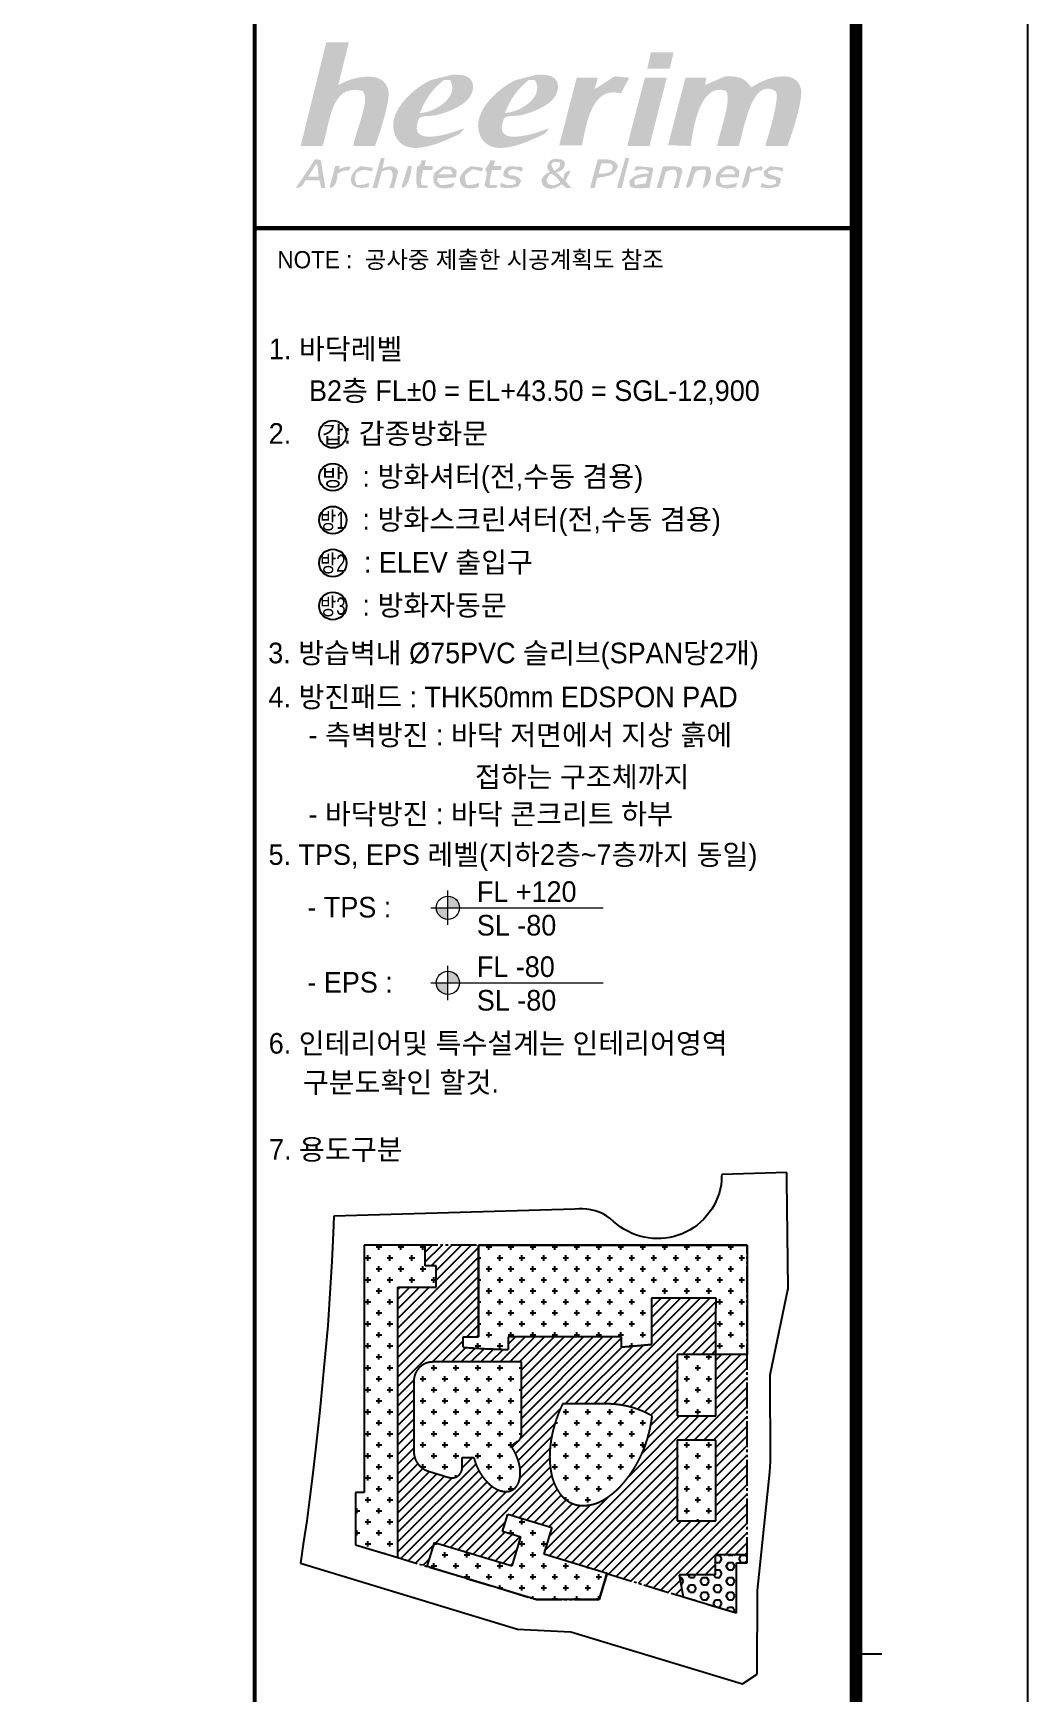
# Model space of a CAD drawing. Header units: metres. Extents: x 630750 to 860239, y 578133 to 726633.
# Drawn here: x 812055 to 841000, y 651255 to 699561 of the extents above; entities that cross this region are included whole.
import ezdxf
from ezdxf.enums import TextEntityAlignment as Align

# ---------------------------------------------------------------- set-up
doc = ezdxf.new("R2010")
doc.units = ezdxf.units.M
doc.header["$LTSCALE"] = 300
doc.linetypes.add('SITE$0$ACAD$0$DASHED', pattern=[19.05, 12.7, -6.35])
doc.linetypes.add('SITE$0$PROPERTY', pattern=[37.5, 25, -2.5, 2.5, -2.5, 2.5, -2.5])
for name, color, linetype in [('001dmp-FORM', 7, 'Continuous'), ('A-TXT', 3, 'Continuous'), ('SITE$0$C-PROP', 72, 'SITE$0$ACAD$0$DASHED'), ('soland', 8, 'Continuous'), ('Text-갑', 7, 'Continuous'), ('Text-방', 7, 'Continuous')]:
    doc.layers.add(name, color=color, linetype=linetype)
doc.layers.add('A-LEV', color=3, linetype='Continuous', lineweight=5)
doc.styles.add('TEXT(돋음)', font='')
doc.styles.add('돋움', font='')
doc.styles.get('TEXT(돋음)').set_extended_font_data('Dotum')
doc.styles.get('돋움').set_extended_font_data('Dotum')

# ---------------------------------------------------------------- blocks, each defined once
blk = doc.blocks.new('sym-lev')
at = {"layer": 'A-LEV'}
h = blk.add_hatch(color=7, dxfattribs=at)
h.paths.add_polyline_path([(0, 0), (1.35, 0, 0.414214), (0, 1.35)])
h.paths.add_polyline_path([(0, -1.35), (0, 0), (-1.35, 0, 0.414214)])
at = {"layer": 'A-LEV', "color": 7}
for p, q in [((0, -2), (0, 2)), ((-2, 0), (18.07, 0)), ((-2, 0), (2, 0))]:
    blk.add_line(p, q, dxfattribs=at)
blk.add_circle((0, 0), 1.35, dxfattribs=at)
blk = doc.blocks.new('xref-sheet(건축)')
h = blk.add_hatch(color=7)
edge = h.paths.add_edge_path()
edge.add_spline(control_points=[(7593.3, 4846.3), (7602, 4846.3), (7610.7, 4846.3), (7619.5, 4846.3), (7619.5, 4846), (7619.5, 4845.7), (7619.5, 4845.4), (7615.4, 4829.1), (7611.3, 4812.8), (7607.3, 4796.5), (7621.8, 4805.8), (7660.5, 4816), (7665.7, 4790.4), (7668.3, 4778.2), (7654.3, 4736.5), (7650, 4725.8), (7641.6, 4725.8), (7633.2, 4725.8), (7624.7, 4725.8), (7627, 4739.7), (7642, 4774.3), (7637.8, 4786.1), (7637.2, 4787.2), (7636.6, 4788.4), (7636.1, 4789.6), (7597.7, 4800.4), (7598, 4750.7), (7588.9, 4725.8), (7580.5, 4725.8), (7572, 4725.8), (7563.6, 4725.8), (7573.5, 4766), (7583.4, 4806.2), (7593.3, 4846.3)], knot_values=[0, 0, 0, 0, 1, 1, 1, 2, 2, 2, 3, 3, 3, 4, 4, 4, 5, 5, 5, 6, 6, 6, 7, 7, 7, 8, 8, 8, 9, 9, 9, 10, 10, 10, 11, 11, 11, 11], degree=3, periodic=0)
h = blk.add_hatch(color=7)
edge = h.paths.add_edge_path()
edge.add_spline(control_points=[(7971.3, 4835), (7980.1, 4835), (7988.8, 4835), (7997.5, 4835), (7997.5, 4834.7), (7997.5, 4834.4), (7997.5, 4834.1), (7996.1, 4828), (7994.6, 4821.9), (7993.2, 4815.8), (7984.4, 4815.8), (7975.7, 4815.8), (7967, 4815.8), (7968.4, 4822.2), (7969.9, 4828.6), (7971.3, 4835)], knot_values=[0, 0, 0, 0, 1, 1, 1, 2, 2, 2, 3, 3, 3, 4, 4, 4, 5, 5, 5, 5], degree=3, periodic=0)
h = blk.add_hatch(color=7)
edge = h.paths.add_edge_path()
edge.add_spline(control_points=[(8057.8, 4807), (8075.8, 4807.6), (8081, 4803.6), (8088.3, 4793.9), (8100.1, 4803.1), (8140, 4818.7), (8145.9, 4792.2), (8148.8, 4779.4), (8134.5, 4737.3), (8130.2, 4725.8), (8121.8, 4725.8), (8113.3, 4725.8), (8104.9, 4725.8), (8104.9, 4726.7), (8104.9, 4727.6), (8104.9, 4728.4), (8108.5, 4738.6), (8122.2, 4784.5), (8116.3, 4789.6), (8087.9, 4807.4), (8079.2, 4741.6), (8073.5, 4725.8), (8065, 4725.8), (8056.6, 4725.8), (8048.2, 4725.8), (8050.3, 4738), (8067.4, 4784.8), (8057.8, 4790.4), (8028.2, 4798.6), (8020.7, 4747.5), (8017.6, 4725.8), (8008.9, 4726.1), (8000.1, 4726.4), (7991.4, 4726.7), (7991.4, 4727), (7991.4, 4727.3), (7991.4, 4727.6), (7998.1, 4753.5), (8004.8, 4779.4), (8011.5, 4805.3), (8019.6, 4805.3), (8027.8, 4805.3), (8035.9, 4805.3), (8035.3, 4802.4), (8034.8, 4799.5), (8034.2, 4796.5), (8041.5, 4800.4), (8049.4, 4802.9), (8057.8, 4807)], knot_values=[0, 0, 0, 0, 1, 1, 1, 2, 2, 2, 3, 3, 3, 4, 4, 4, 5, 5, 5, 6, 6, 6, 7, 7, 7, 8, 8, 8, 9, 9, 9, 10, 10, 10, 11, 11, 11, 12, 12, 12, 13, 13, 13, 14, 14, 14, 15, 15, 15, 16, 16, 16, 16], degree=3, periodic=0)
h = blk.add_hatch(color=3)
edge = h.paths.add_edge_path()
edge.add_spline(control_points=[(7740, 4808.8), (7751.5, 4809.3), (7760.1, 4807.7), (7763.5, 4800), (7769.3, 4777.2), (7737.9, 4765.6), (7720.8, 4761.6), (7714.2, 4760.1), (7705.7, 4761.8), (7701.5, 4758.1), (7684, 4718.2), (7752.2, 4745.9), (7752.2, 4745.9), (7752.8, 4745.9), (7753.3, 4745.9), (7753.9, 4745.9), (7752.2, 4743.9), (7750.4, 4741.8), (7748.7, 4739.8), (7733, 4732.9), (7686.4, 4707.9), (7673.6, 4738), (7661.7, 4766.3), (7698.4, 4795.4), (7715.5, 4802.7), (7723.7, 4804.7), (7731.8, 4806.7), (7740, 4808.8)], knot_values=[0, 0, 0, 0, 1, 1, 1, 2, 2, 2, 3, 3, 3, 4, 4, 4, 5, 5, 5, 6, 6, 6, 7, 7, 7, 8, 8, 8, 9, 9, 9, 9], degree=3, periodic=0)
edge = h.paths.add_edge_path(flags=16)
edge.add_spline(control_points=[(7730.4, 4802.7), (7716.9, 4791.7), (7709.5, 4781.9), (7702.4, 4764.2), (7720.5, 4764.8), (7749.2, 4783.4), (7737.3, 4802.7), (7735, 4802.7), (7732.7, 4802.7), (7730.4, 4802.7)], knot_values=[0, 0, 0, 0, 1, 1, 1, 2, 2, 2, 3, 3, 3, 3], degree=3, periodic=0)
h = blk.add_hatch(color=3)
edge = h.paths.add_edge_path()
edge.add_spline(control_points=[(7838.8, 4808.8), (7850.3, 4809.3), (7858.9, 4807.7), (7862.4, 4800), (7868.1, 4777.2), (7836.8, 4765.6), (7819.6, 4761.6), (7813.1, 4760.1), (7804.6, 4761.8), (7800.4, 4758.1), (7782.8, 4718.2), (7851, 4745.9), (7851, 4745.9), (7851.6, 4745.9), (7852.2, 4745.9), (7852.8, 4745.9), (7851, 4743.9), (7849.3, 4741.8), (7847.5, 4739.8), (7831.9, 4732.9), (7785.2, 4707.9), (7772.4, 4738), (7760.5, 4766.3), (7797.3, 4795.4), (7814.4, 4802.7), (7822.5, 4804.7), (7830.7, 4806.7), (7838.8, 4808.8)], knot_values=[0, 0, 0, 0, 1, 1, 1, 2, 2, 2, 3, 3, 3, 4, 4, 4, 5, 5, 5, 6, 6, 6, 7, 7, 7, 8, 8, 8, 9, 9, 9, 9], degree=3, periodic=0)
edge = h.paths.add_edge_path(flags=16)
edge.add_spline(control_points=[(7829.2, 4802.7), (7815.7, 4791.7), (7808.4, 4781.9), (7801.3, 4764.2), (7819.3, 4764.8), (7848.1, 4783.4), (7836.2, 4802.7), (7833.9, 4802.7), (7831.5, 4802.7), (7829.2, 4802.7)], knot_values=[0, 0, 0, 0, 1, 1, 1, 2, 2, 2, 3, 3, 3, 3], degree=3, periodic=0)
h = blk.add_hatch(color=7)
edge = h.paths.add_edge_path()
edge.add_spline(control_points=[(7929.4, 4807), (7934.9, 4806.4), (7940.5, 4805.9), (7946, 4805.3), (7942.8, 4799.2), (7939.6, 4793.1), (7936.4, 4786.9), (7902.2, 4796.7), (7896, 4750.2), (7891, 4726.7), (7882.3, 4726.7), (7873.5, 4726.7), (7864.8, 4726.7), (7864.8, 4727), (7864.8, 4727.3), (7864.8, 4727.6), (7871.5, 4753.5), (7878.2, 4779.4), (7884.9, 4805.3), (7893, 4805.3), (7901.2, 4805.3), (7909.3, 4805.3), (7909.3, 4805), (7909.3, 4804.7), (7909.3, 4804.4), (7908.2, 4800.3), (7907, 4796.3), (7905.8, 4792.2), (7913.6, 4796), (7920.7, 4802.2), (7929.4, 4807)], knot_values=[0, 0, 0, 0, 1, 1, 1, 2, 2, 2, 3, 3, 3, 4, 4, 4, 5, 5, 5, 6, 6, 6, 7, 7, 7, 8, 8, 8, 9, 9, 9, 10, 10, 10, 10], degree=3, periodic=0)
h = blk.add_hatch(color=7)
edge = h.paths.add_edge_path()
edge.add_spline(control_points=[(7964.3, 4805.3), (7972.8, 4805.3), (7981.2, 4805.3), (7989.7, 4805.3), (7983, 4778.8), (7976.3, 4752.3), (7969.6, 4725.8), (7961.1, 4725.8), (7952.7, 4725.8), (7944.3, 4725.8), (7944.3, 4726.7), (7944.3, 4727.6), (7944.3, 4728.4), (7951, 4754.1), (7957.6, 4779.7), (7964.3, 4805.3)], knot_values=[0, 0, 0, 0, 1, 1, 1, 2, 2, 2, 3, 3, 3, 4, 4, 4, 5, 5, 5, 5], degree=3, periodic=0)
h = blk.add_hatch(color=7)
edge = h.paths.add_edge_path()
edge.add_spline(control_points=[(7580.2, 4710.1), (7584.2, 4710.1), (7585.3, 4710.2), (7587.2, 4708.4), (7588.9, 4697.9), (7590.7, 4687.4), (7592.4, 4676.9), (7590.7, 4676.9), (7588.9, 4676.9), (7587.2, 4676.9), (7587.2, 4677.5), (7587.2, 4678.1), (7587.2, 4678.7), (7586.6, 4681), (7586, 4683.3), (7585.4, 4685.7), (7579.9, 4685.7), (7574.4, 4685.7), (7568.8, 4685.7), (7566.5, 4680.7), (7565.1, 4677), (7557.5, 4676.9), (7558.1, 4677.5), (7558.7, 4678.1), (7559.2, 4678.7), (7566.2, 4689.2), (7573.2, 4699.6), (7580.2, 4710.1)], knot_values=[0, 0, 0, 0, 1, 1, 1, 2, 2, 2, 3, 3, 3, 4, 4, 4, 5, 5, 5, 6, 6, 6, 7, 7, 7, 8, 8, 8, 9, 9, 9, 9], degree=3, periodic=0)
edge = h.paths.add_edge_path(flags=16)
edge.add_spline(control_points=[(7584.6, 4690), (7584, 4695), (7583.4, 4699.9), (7582.8, 4704.9), (7582.2, 4704.6), (7581.6, 4704.3), (7581.1, 4704), (7578.2, 4699.3), (7575.2, 4694.7), (7572.3, 4690), (7576.4, 4690), (7580.5, 4690), (7584.6, 4690)], knot_values=[0, 0, 0, 0, 1, 1, 1, 2, 2, 2, 3, 3, 3, 4, 4, 4, 4], degree=3, periodic=0)
h = blk.add_hatch(color=7)
edge = h.paths.add_edge_path()
edge.add_spline(control_points=[(7603.8, 4702.3), (7601.7, 4694.7), (7599.7, 4687.1), (7597.7, 4679.6), (7597.7, 4678.7), (7597.7, 4677.8), (7597.7, 4676.9), (7604.8, 4677.8), (7606.1, 4686.6), (7606.4, 4693.5), (7610.2, 4696), (7614.2, 4698.3), (7619.5, 4697), (7620.4, 4698.5), (7621.2, 4699.9), (7622.1, 4701.4), (7616.4, 4702.3), (7612.9, 4700.6), (7608.1, 4698.8), (7608.1, 4698.8), (7608.1, 4698.8), (7608.1, 4698.8)], knot_values=[2, 2, 2, 2, 3, 3, 3, 4, 4, 4, 5, 5, 5, 6, 6, 6, 7, 7, 7, 7.5, 7.5, 7.5, 8, 8, 8, 8], degree=3, periodic=0)
edge.add_spline(control_points=[(7608.1, 4698.8), (7608.4, 4699.9), (7608.7, 4701.1), (7609, 4702.3), (7607.3, 4702.3), (7605.5, 4702.3), (7603.8, 4702.3)], knot_values=[0, 0, 0, 0, 1, 1, 1, 2, 2, 2, 2], degree=3, periodic=0)
h = blk.add_hatch(color=7)
edge = h.paths.add_edge_path()
edge.add_spline(control_points=[(7633.4, 4702.3), (7638.1, 4701.7), (7642.8, 4701.1), (7647.4, 4700.5), (7647.1, 4699.1), (7646.8, 4697.6), (7646.5, 4696.1), (7638.3, 4698.5), (7634.8, 4699), (7628.2, 4694.4), (7626.4, 4688.8), (7626.2, 4685), (7629.1, 4680.4), (7635.6, 4680.3), (7639.1, 4681.2), (7643.1, 4683), (7643.1, 4681.9), (7643.1, 4680.7), (7643.1, 4679.6), (7642.8, 4679), (7642.5, 4678.4), (7642.2, 4677.8), (7616.7, 4672.7), (7617, 4692.9), (7633.4, 4702.3)], knot_values=[0, 0, 0, 0, 1, 1, 1, 2, 2, 2, 3, 3, 3, 4, 4, 4, 5, 5, 5, 6, 6, 6, 7, 7, 7, 8, 8, 8, 8], degree=3, periodic=0)
h = blk.add_hatch(color=7)
edge = h.paths.add_edge_path()
edge.add_spline(control_points=[(7657, 4711.9), (7658.5, 4711.9), (7659.9, 4711.9), (7661.4, 4711.9), (7660.5, 4707.8), (7659.6, 4703.7), (7658.8, 4699.6), (7665.9, 4703.3), (7673.7, 4703.6), (7677.1, 4696.1), (7675.4, 4689.7), (7673.6, 4683.3), (7671.9, 4676.9), (7670.1, 4676.9), (7668.4, 4676.9), (7666.6, 4676.9), (7668.7, 4682.2), (7673.6, 4694), (7668.4, 4697.9), (7665, 4699), (7661.6, 4697.3), (7657.9, 4696.1), (7656.1, 4689.7), (7654.4, 4683.3), (7652.7, 4676.9), (7650.9, 4676.9), (7649.2, 4676.9), (7647.4, 4676.9), (7647.4, 4677.2), (7647.4, 4677.5), (7647.4, 4677.8), (7650.6, 4689.2), (7653.8, 4700.5), (7657, 4711.9)], knot_values=[0, 0, 0, 0, 1, 1, 1, 2, 2, 2, 3, 3, 3, 4, 4, 4, 5, 5, 5, 6, 6, 6, 7, 7, 7, 8, 8, 8, 9, 9, 9, 10, 10, 10, 11, 11, 11, 11], degree=3, periodic=0)
h = blk.add_hatch(color=7)
edge = h.paths.add_edge_path()
edge.add_spline(control_points=[(7688.4, 4702.3), (7689.9, 4702.3), (7691.4, 4702.3), (7692.8, 4702.3), (7692, 4694.5), (7689.5, 4678), (7681.5, 4676.9), (7681.5, 4677.8), (7681.5, 4678.7), (7681.5, 4679.6), (7683.8, 4687.1), (7686.1, 4694.7), (7688.4, 4702.3)], knot_values=[0, 0, 0, 0, 1, 1, 1, 2, 2, 2, 3, 3, 3, 4, 4, 4, 4], degree=3, periodic=0)
h = blk.add_hatch(color=7)
edge = h.paths.add_edge_path()
edge.add_spline(control_points=[(7704.2, 4709.2), (7705.9, 4709.2), (7707.7, 4709.2), (7709.4, 4709.2), (7709.4, 4708.9), (7709.4, 4708.7), (7709.4, 4708.4), (7708.8, 4706.3), (7708.2, 4704.3), (7707.7, 4702.3), (7710.9, 4702.3), (7714.1, 4702.3), (7717.3, 4702.3), (7717.3, 4701.4), (7717.3, 4700.5), (7717.3, 4699.6), (7717, 4699.1), (7716.7, 4698.5), (7716.4, 4697.9), (7712.9, 4697.9), (7709.4, 4697.9), (7705.9, 4697.9), (7705.1, 4691.5), (7702.6, 4686.6), (7704.2, 4680.4), (7706.8, 4680.1), (7709.4, 4679.8), (7712, 4679.6), (7711.7, 4678.7), (7711.4, 4677.8), (7711.1, 4676.9), (7707.7, 4676.9), (7704.2, 4676.9), (7700.7, 4676.9), (7695.8, 4681.2), (7699.2, 4698), (7698.9, 4701.4), (7702.8, 4703.4), (7703.3, 4704.1), (7704.2, 4709.2)], knot_values=[0, 0, 0, 0, 1, 1, 1, 2, 2, 2, 3, 3, 3, 4, 4, 4, 5, 5, 5, 6, 6, 6, 7, 7, 7, 8, 8, 8, 9, 9, 9, 10, 10, 10, 11, 11, 11, 12, 12, 12, 13, 13, 13, 13], degree=3, periodic=0)
h = blk.add_hatch(color=7)
edge = h.paths.add_edge_path()
edge.add_spline(control_points=[(7729.5, 4702.3), (7733, 4702), (7736.5, 4701.7), (7740, 4701.4), (7741.7, 4699.9), (7743.5, 4698.5), (7745.2, 4697), (7744.9, 4694.4), (7744.6, 4691.8), (7744.3, 4689.2), (7737.1, 4688.9), (7729.8, 4688.6), (7722.5, 4688.3), (7722.5, 4687.1), (7722.5, 4686), (7722.5, 4684.8), (7723.7, 4683.3), (7724.8, 4681.9), (7726, 4680.4), (7733.5, 4680.3), (7737.6, 4681.5), (7742.6, 4683), (7742.3, 4681.9), (7742, 4680.7), (7741.7, 4679.6), (7741.1, 4679), (7740.5, 4678.4), (7740, 4677.8), (7724.8, 4673.6), (7714.5, 4678.3), (7719, 4694.4), (7722.5, 4697), (7726, 4699.6), (7729.5, 4702.3)], knot_values=[0, 0, 0, 0, 1, 1, 1, 2, 2, 2, 3, 3, 3, 4, 4, 4, 5, 5, 5, 6, 6, 6, 7, 7, 7, 8, 8, 8, 9, 9, 9, 10, 10, 10, 11, 11, 11, 11], degree=3, periodic=0)
edge = h.paths.add_edge_path(flags=16)
edge.add_spline(control_points=[(7730.4, 4698.8), (7728.3, 4697), (7726.3, 4695.3), (7724.2, 4693.5), (7724.2, 4693.2), (7724.2, 4692.9), (7724.2, 4692.6), (7729.5, 4692.6), (7734.7, 4692.6), (7740, 4692.6), (7740, 4693.5), (7740, 4694.4), (7740, 4695.3), (7739.1, 4696.4), (7738.2, 4697.6), (7737.3, 4698.8), (7735, 4698.8), (7732.7, 4698.8), (7730.4, 4698.8)], knot_values=[0, 0, 0, 0, 1, 1, 1, 2, 2, 2, 3, 3, 3, 4, 4, 4, 5, 5, 5, 6, 6, 6, 6], degree=3, periodic=0)
h = blk.add_hatch(color=7)
edge = h.paths.add_edge_path()
edge.add_spline(control_points=[(7761.8, 4702.3), (7766.4, 4701.7), (7771.1, 4701.1), (7775.8, 4700.5), (7775.5, 4699.1), (7775.2, 4697.6), (7774.9, 4696.1), (7771.1, 4697), (7767.3, 4697.9), (7763.5, 4698.8), (7760.6, 4696.4), (7757.7, 4694.1), (7754.8, 4691.8), (7755.1, 4688.9), (7755.4, 4686), (7755.7, 4683), (7756.3, 4682.2), (7756.8, 4681.3), (7757.4, 4680.4), (7764.1, 4680.3), (7767.1, 4681.5), (7771.4, 4683), (7771.1, 4681.3), (7770.8, 4679.6), (7770.5, 4677.8), (7759.5, 4675.6), (7748.9, 4674.5), (7748.7, 4688.3), (7751.9, 4696.4), (7754.9, 4698), (7761.8, 4702.3)], knot_values=[0, 0, 0, 0, 1, 1, 1, 2, 2, 2, 3, 3, 3, 4, 4, 4, 5, 5, 5, 6, 6, 6, 7, 7, 7, 8, 8, 8, 9, 9, 9, 10, 10, 10, 10], degree=3, periodic=0)
h = blk.add_hatch(color=7)
edge = h.paths.add_edge_path()
edge.add_spline(control_points=[(7792.3, 4680.4), (7789.4, 4680.4), (7786.5, 4680.4), (7783.6, 4680.4), (7782.9, 4686.3), (7785.1, 4691.5), (7786.2, 4697.9), (7789.7, 4697.9), (7793.2, 4697.9), (7796.7, 4697.9), (7797, 4699.3), (7797.3, 4700.8), (7797.6, 4702.3), (7794.4, 4702.3), (7791.2, 4702.3), (7788, 4702.3), (7788.6, 4704.6), (7789.1, 4706.9), (7789.7, 4709.2), (7788, 4709.2), (7786.2, 4709.2), (7784.5, 4709.2)], knot_values=[0, 0, 0, 0, 1, 1, 1, 2, 2, 2, 3, 3, 3, 4, 4, 4, 5, 5, 5, 6, 6, 6, 7, 7, 7, 7], degree=3, periodic=0)
edge.add_spline(control_points=[(7784.5, 4709.2), (7782.8, 4703.2), (7780.1, 4703.2), (7778.4, 4697.9), (7782.6, 4695), (7778.3, 4686.5), (7777.5, 4679.6), (7778.7, 4678.7), (7779.8, 4677.8), (7781, 4676.9), (7783.6, 4676.9), (7786.2, 4676.9), (7788.9, 4676.9), (7789.7, 4676.9), (7790.6, 4676.9), (7791.5, 4676.9), (7791.8, 4678.1), (7792.1, 4679.3), (7792.3, 4680.4)], knot_values=[7, 7, 7, 7, 8, 8, 8, 9, 9, 9, 10, 10, 10, 11, 11, 11, 12, 12, 12, 13, 13, 13, 13], degree=3, periodic=0)
h = blk.add_hatch(color=7)
edge = h.paths.add_edge_path()
edge.add_spline(control_points=[(7807.2, 4702.3), (7811.8, 4702), (7816.5, 4701.7), (7821.2, 4701.4), (7821.4, 4700.8), (7821.7, 4700.2), (7822, 4699.6), (7821.7, 4698.5), (7821.4, 4697.3), (7821.2, 4696.1), (7820.9, 4696.1), (7820.6, 4696.1), (7820.3, 4696.1), (7817.1, 4697.8), (7812.6, 4699.9), (7808.1, 4697.9), (7804, 4695.7), (7804.7, 4695.5), (7806.3, 4691.8), (7813.9, 4691.6), (7816.9, 4689.9), (7820.3, 4685.7), (7819.1, 4683.3), (7818, 4681), (7816.8, 4678.7), (7809.7, 4676.5), (7803.7, 4676.3), (7795.8, 4677.8), (7795.8, 4678.7), (7795.8, 4679.6), (7795.8, 4680.4), (7796.1, 4681.3), (7796.4, 4682.2), (7796.7, 4683), (7802.6, 4680), (7808, 4678.8), (7814.2, 4682.2), (7814.2, 4682.5), (7814.2, 4682.8), (7814.2, 4683), (7813.9, 4684.2), (7813.6, 4685.4), (7813.3, 4686.5), (7807.3, 4687), (7803.2, 4688.6), (7799.3, 4690.9), (7799.5, 4696.9), (7800.5, 4697.2), (7802.8, 4700.5), (7804.3, 4701.1), (7805.7, 4701.7), (7807.2, 4702.3)], knot_values=[0, 0, 0, 0, 1, 1, 1, 2, 2, 2, 3, 3, 3, 4, 4, 4, 5, 5, 5, 6, 6, 6, 7, 7, 7, 8, 8, 8, 9, 9, 9, 10, 10, 10, 11, 11, 11, 12, 12, 12, 13, 13, 13, 14, 14, 14, 15, 15, 15, 16, 16, 16, 17, 17, 17, 17], degree=3, periodic=0)
h = blk.add_hatch(color=7)
edge = h.paths.add_edge_path()
edge.add_spline(control_points=[(7878.8, 4676.9), (7876.5, 4679.6), (7874.1, 4682.2), (7871.8, 4684.8), (7873.8, 4688.9), (7875.9, 4692.9), (7877.9, 4697), (7870.7, 4696.7), (7870.4, 4693), (7869.2, 4687.4), (7866.6, 4690), (7863.9, 4692.6), (7861.3, 4695.3), (7866.6, 4696.6), (7869.5, 4697.8), (7870.9, 4703.1), (7871.9, 4706.5), (7870.2, 4708.1), (7867.4, 4710.1), (7864.5, 4710.4), (7861.6, 4710.7), (7858.7, 4711)], knot_values=[0, 0, 0, 0, 1, 1, 1, 2, 2, 2, 3, 3, 3, 4, 4, 4, 5, 5, 5, 6, 6, 6, 7, 7, 7, 7], degree=3, periodic=0)
edge.add_spline(control_points=[(7858.7, 4711), (7857.2, 4710.4), (7855.8, 4709.8), (7854.3, 4709.2), (7850.1, 4703.8), (7849.1, 4701.4), (7853.5, 4695.3), (7848.2, 4693.5), (7846.2, 4691.3), (7843.9, 4686.5), (7844, 4672.1), (7861, 4675), (7867.4, 4681.3), (7869.2, 4679.8), (7870.9, 4678.4), (7872.7, 4676.9), (7874.7, 4676.9), (7876.7, 4676.9), (7878.8, 4676.9)], knot_values=[7, 7, 7, 7, 8, 8, 8, 9, 9, 9, 10, 10, 10, 11, 11, 11, 12, 12, 12, 13, 13, 13, 13], degree=3, periodic=0)
edge = h.paths.add_edge_path(flags=16)
edge.add_spline(control_points=[(7857.8, 4707.5), (7857, 4706.3), (7856.1, 4705.2), (7855.2, 4704), (7856.4, 4701.7), (7857.5, 4699.3), (7858.7, 4697), (7859, 4697), (7859.3, 4697), (7859.6, 4697), (7861.3, 4698.5), (7863.1, 4699.9), (7864.8, 4701.4), (7865.1, 4703.1), (7865.4, 4704.9), (7865.7, 4706.6), (7865.1, 4706.6), (7864.5, 4706.6), (7863.9, 4706.6), (7861.9, 4706.9), (7859.9, 4707.2), (7857.8, 4707.5)], knot_values=[0, 0, 0, 0, 1, 1, 1, 2, 2, 2, 3, 3, 3, 4, 4, 4, 5, 5, 5, 6, 6, 6, 7, 7, 7, 7], degree=3, periodic=0)
edge = h.paths.add_edge_path(flags=16)
edge.add_spline(control_points=[(7854.3, 4693.5), (7853.2, 4692.1), (7852, 4690.6), (7850.8, 4689.2), (7849, 4685.6), (7849.8, 4683), (7852.6, 4681.3), (7857.3, 4678.6), (7862.2, 4680.7), (7865.7, 4683.9), (7862.9, 4687.8), (7859.5, 4692), (7854.3, 4693.5)], knot_values=[0, 0, 0, 0, 1, 1, 1, 2, 2, 2, 3, 3, 3, 4, 4, 4, 4], degree=3, periodic=0)
h = blk.add_hatch(color=7)
edge = h.paths.add_edge_path()
edge.add_spline(control_points=[(7909.3, 4710.1), (7921.8, 4710.8), (7929.1, 4710.5), (7932.9, 4702.3), (7928.4, 4689.5), (7922.3, 4691.7), (7908.5, 4688.3), (7907.6, 4684.5), (7906.7, 4680.7), (7905.8, 4676.9), (7904.1, 4676.9), (7902.4, 4676.9), (7900.6, 4676.9), (7903.5, 4688), (7906.4, 4699.1), (7909.3, 4710.1)], knot_values=[0, 0, 0, 0, 1, 1, 1, 2, 2, 2, 3, 3, 3, 4, 4, 4, 5, 5, 5, 5], degree=3, periodic=0)
edge = h.paths.add_edge_path(flags=16)
edge.add_spline(control_points=[(7913.7, 4705.7), (7912.5, 4701.7), (7911.4, 4697.6), (7910.2, 4693.5), (7918.1, 4693.2), (7921.6, 4694.4), (7925.9, 4697), (7926.2, 4699.1), (7926.5, 4701.1), (7926.8, 4703.1), (7925.9, 4704), (7925.1, 4704.9), (7924.2, 4705.7), (7920.7, 4705.7), (7917.2, 4705.7), (7913.7, 4705.7)], knot_values=[0, 0, 0, 0, 1, 1, 1, 2, 2, 2, 3, 3, 3, 4, 4, 4, 5, 5, 5, 5], degree=3, periodic=0)
h = blk.add_hatch(color=7)
edge = h.paths.add_edge_path()
edge.add_spline(control_points=[(7941.6, 4711.9), (7943.1, 4711.9), (7944.6, 4711.9), (7946, 4711.9), (7943.1, 4700.2), (7940.2, 4688.6), (7937.3, 4676.9), (7935.5, 4676.9), (7933.8, 4676.9), (7932, 4676.9), (7932, 4677.2), (7932, 4677.5), (7932, 4677.8), (7935.2, 4689.2), (7938.4, 4700.5), (7941.6, 4711.9)], knot_values=[0, 0, 0, 0, 1, 1, 1, 2, 2, 2, 3, 3, 3, 4, 4, 4, 5, 5, 5, 5], degree=3, periodic=0)
h = blk.add_hatch(color=7)
edge = h.paths.add_edge_path()
edge.add_spline(control_points=[(7956.5, 4702.3), (7962, 4701.7), (7967.5, 4701.1), (7973.1, 4700.5), (7973.4, 4699.9), (7973.7, 4699.3), (7973.9, 4698.8), (7972.5, 4691.5), (7971, 4684.2), (7969.6, 4676.9), (7962, 4677.1), (7954, 4674.8), (7946.9, 4678.7), (7946.6, 4680.7), (7946.3, 4682.8), (7946, 4684.8), (7950.9, 4691.3), (7957.1, 4693.7), (7968.7, 4693.5), (7968.7, 4694.4), (7968.7, 4695.3), (7968.7, 4696.1), (7967.8, 4696.7), (7967, 4697.3), (7966.1, 4697.9), (7961.8, 4699.7), (7956.5, 4697.9), (7952.1, 4697), (7952.4, 4698.5), (7952.7, 4699.9), (7953, 4701.4), (7954.2, 4701.7), (7955.3, 4702), (7956.5, 4702.3)], knot_values=[0, 0, 0, 0, 1, 1, 1, 2, 2, 2, 3, 3, 3, 4, 4, 4, 5, 5, 5, 6, 6, 6, 7, 7, 7, 8, 8, 8, 9, 9, 9, 10, 10, 10, 11, 11, 11, 11], degree=3, periodic=0)
edge = h.paths.add_edge_path(flags=16)
edge.add_spline(control_points=[(7964.3, 4690), (7960.6, 4689.2), (7956.8, 4688.3), (7953, 4687.4), (7951.7, 4683.7), (7951.4, 4683.6), (7953, 4680.4), (7957.1, 4681), (7961.1, 4681.6), (7965.2, 4682.2), (7965.8, 4684.8), (7966.4, 4687.4), (7967, 4690), (7966.1, 4690), (7965.2, 4690), (7964.3, 4690)], knot_values=[0, 0, 0, 0, 1, 1, 1, 2, 2, 2, 3, 3, 3, 4, 4, 4, 5, 5, 5, 5], degree=3, periodic=0)
h = blk.add_hatch(color=7)
edge = h.paths.add_edge_path()
edge.add_spline(control_points=[(7985.3, 4702.3), (7990.9, 4701.8), (8000.6, 4703.5), (8007.1, 4699.6), (8007.4, 4698.8), (8007.7, 4697.9), (8008, 4697), (8006.2, 4690.3), (8004.5, 4683.6), (8002.8, 4676.9), (8001, 4676.9), (7999.3, 4676.9), (7997.5, 4676.9), (7999.6, 4682.2), (8004.5, 4694), (7999.3, 4697.9), (7995.8, 4699), (7992.5, 4697.3), (7988.8, 4696.1), (7987, 4689.7), (7985.3, 4683.3), (7983.5, 4676.9), (7981.8, 4676.9), (7980.1, 4676.9), (7978.3, 4676.9), (7978.3, 4677.2), (7978.3, 4677.5), (7978.3, 4677.8), (7980.6, 4686), (7983, 4694.1), (7985.3, 4702.3)], knot_values=[0, 0, 0, 0, 1, 1, 1, 2, 2, 2, 3, 3, 3, 4, 4, 4, 5, 5, 5, 6, 6, 6, 7, 7, 7, 8, 8, 8, 9, 9, 9, 10, 10, 10, 10], degree=3, periodic=0)
h = blk.add_hatch(color=7)
edge = h.paths.add_edge_path()
edge.add_spline(control_points=[(8019.3, 4702.3), (8025.6, 4701.6), (8030.5, 4703.2), (8039.4, 4701.4), (8039.7, 4700.5), (8040, 4699.6), (8040.3, 4698.8), (8043.2, 4692.3), (8038.6, 4677.6), (8031.6, 4676.9), (8032.8, 4684.4), (8035.9, 4691), (8035.1, 4697.9), (8029.4, 4698.7), (8024.5, 4698.2), (8022, 4693.5), (8019.2, 4687.2), (8020.7, 4678.1), (8012.4, 4676.9), (8012.4, 4677.8), (8012.4, 4678.7), (8012.4, 4679.6), (8014.7, 4687.1), (8017, 4694.7), (8019.3, 4702.3)], knot_values=[0, 0, 0, 0, 1, 1, 1, 2, 2, 2, 3, 3, 3, 4, 4, 4, 5, 5, 5, 6, 6, 6, 7, 7, 7, 8, 8, 8, 8], degree=3, periodic=0)
h = blk.add_hatch(color=7)
edge = h.paths.add_edge_path()
edge.add_spline(control_points=[(8051.6, 4689.2), (8051.6, 4687.4), (8051.6, 4685.7), (8051.6, 4683.9), (8052.8, 4682.8), (8054, 4681.6), (8055.1, 4680.4), (8062.6, 4680.3), (8066.8, 4681.5), (8071.7, 4683), (8071.4, 4681.9), (8071.1, 4680.7), (8070.9, 4679.6), (8070.3, 4679), (8069.7, 4678.4), (8069.1, 4677.8), (8060.3, 4675.5), (8053.6, 4676.4), (8047.3, 4680.4), (8047.3, 4681), (8047.3, 4681.6), (8047.3, 4682.2), (8043.6, 4693.7), (8056.2, 4707.8), (8069.1, 4701.4), (8070.9, 4699.9), (8072.6, 4698.5), (8074.3, 4697), (8074.1, 4694.4), (8073.8, 4691.8), (8073.5, 4689.2), (8066.2, 4689.2), (8058.9, 4689.2), (8051.6, 4689.2)], knot_values=[0, 0, 0, 0, 1, 1, 1, 2, 2, 2, 3, 3, 3, 4, 4, 4, 5, 5, 5, 6, 6, 6, 7, 7, 7, 8, 8, 8, 9, 9, 9, 10, 10, 10, 11, 11, 11, 11], degree=3, periodic=0)
edge = h.paths.add_edge_path(flags=16)
edge.add_spline(control_points=[(8058.6, 4698.8), (8056.9, 4697), (8055.1, 4695.3), (8053.4, 4693.5), (8053.4, 4693.2), (8053.4, 4692.9), (8053.4, 4692.6), (8058.6, 4692.6), (8063.9, 4692.6), (8069.1, 4692.6), (8069.1, 4693.5), (8069.1, 4694.4), (8069.1, 4695.3), (8068.2, 4696.4), (8067.4, 4697.6), (8066.5, 4698.8), (8063.9, 4698.8), (8061.3, 4698.8), (8058.6, 4698.8)], knot_values=[0, 0, 0, 0, 1, 1, 1, 2, 2, 2, 3, 3, 3, 4, 4, 4, 5, 5, 5, 6, 6, 6, 6], degree=3, periodic=0)
h = blk.add_hatch(color=7)
edge = h.paths.add_edge_path()
edge.add_spline(control_points=[(8084, 4702.3), (8088.6, 4701.5), (8087, 4703), (8088.3, 4698.8), (8092.4, 4699.9), (8096.5, 4701.1), (8100.5, 4702.3), (8101.2, 4699.2), (8101.4, 4699.3), (8099.7, 4697), (8094.6, 4698.4), (8090.5, 4696.4), (8086.6, 4694.4), (8085.9, 4687.2), (8085.1, 4677.4), (8077, 4676.9), (8077, 4677.2), (8077, 4677.5), (8077, 4677.8), (8079.3, 4686), (8081.6, 4694.1), (8084, 4702.3)], knot_values=[0, 0, 0, 0, 1, 1, 1, 2, 2, 2, 3, 3, 3, 4, 4, 4, 5, 5, 5, 6, 6, 6, 7, 7, 7, 7], degree=3, periodic=0)
h = blk.add_hatch(color=7)
edge = h.paths.add_edge_path()
edge.add_spline(control_points=[(8110.1, 4702.3), (8115.1, 4701.7), (8120, 4701.1), (8125, 4700.5), (8125, 4699.3), (8125, 4698.2), (8125, 4697), (8124.7, 4696.7), (8124.4, 4696.4), (8124.1, 4696.1), (8118.5, 4698.9), (8112.9, 4699.3), (8107.5, 4696.1), (8107.5, 4695.3), (8107.5, 4694.4), (8107.5, 4693.5), (8108.4, 4693.2), (8109.3, 4692.9), (8110.1, 4692.6), (8114.2, 4691.2), (8118.3, 4689.7), (8122.4, 4688.3), (8122.4, 4686.8), (8122.4, 4685.4), (8122.4, 4683.9), (8121.5, 4682.2), (8120.6, 4680.4), (8119.7, 4678.7), (8112.6, 4676.5), (8106.8, 4676.4), (8098.8, 4677.8), (8099.4, 4679.6), (8100, 4681.3), (8100.5, 4683), (8105.9, 4679.7), (8111.3, 4678.9), (8117.1, 4682.2), (8117.1, 4682.5), (8117.1, 4682.8), (8117.1, 4683), (8116.8, 4684.2), (8116.5, 4685.4), (8116.3, 4686.5), (8110.5, 4687), (8105.5, 4687.7), (8103.2, 4691.8), (8102.9, 4693.2), (8102.6, 4694.7), (8102.3, 4696.1), (8104.9, 4698.2), (8107.5, 4700.2), (8110.1, 4702.3)], knot_values=[0, 0, 0, 0, 1, 1, 1, 2, 2, 2, 3, 3, 3, 4, 4, 4, 5, 5, 5, 6, 6, 6, 7, 7, 7, 8, 8, 8, 9, 9, 9, 10, 10, 10, 11, 11, 11, 12, 12, 12, 13, 13, 13, 14, 14, 14, 15, 15, 15, 16, 16, 16, 17, 17, 17, 17], degree=3, periodic=0)
at = {"layer": '001dmp-FORM'}
blk.add_line((8240, 2970), (8210, 2970), dxfattribs=at)
at = {"layer": '001dmp-FORM', "color": 30}
blk.add_lwpolyline([(8410, 5940), (0, 5940), (0, 0), (8410, 0)], close=True, dxfattribs=at)
at = {"layer": '001dmp-FORM', "const_width": 15}
blk.add_lwpolyline([(300, 200), (300, 5740), (8210, 5740), (8210, 200)], close=True, dxfattribs=at)
at = {"layer": '001dmp-FORM', "const_width": 5}
for points in [[(7510, 200), (7510, 5740)], [(7510, 4630.1), (8210, 4630.1)]]:
    blk.add_lwpolyline(points, dxfattribs=at)
at = {"layer": '001dmp-FORM', "color": 3, "linetype": 'Continuous', "style": '돋움'}
blk.add_text('NOTE :  공사중 제출한 시공계획도 참조', height=20, dxfattribs=at).set_placement((7536.5, 4583.4))

msp = doc.modelspace()

# ---------------------------------------------------------------- hatches: boundary and pattern name
at = {"layer": 'soland'}
h = msp.add_hatch(dxfattribs=at)
h.set_pattern_fill('CROSS', color=256, scale=80, style=0)
h.set_pattern_definition([(0, (210517.7, 550632.1), (320, 320), [160, -480]), (90, (210597.7, 550552.1), (-320, 320), [160, -480])])
h.paths.add_polyline_path([(832829.4, 664283.8), (825016.9, 664283.8), (825016.9, 661611.9), (824563.8, 661611.9), (824563.8, 661310.7, 0.0103274), (825879.4, 661245.7), (825879.4, 661611.9), (829179.4, 661611.9), (829179.4, 661321.8, 0.006813), (830045, 661398.6), (830045, 662743.2), (831929.4, 662743.2), (831929.4, 662455.7), (831923.1, 662455.7), (831923.1, 661099.4), (832829.4, 661099.4)])
h.paths.add_polyline_path([(826263.8, 659530.7), (826266.9, 659530.7), (826266.9, 660883.8), (823928.8, 660883.8), (823685.6, 660883.8, 0.4141601), (823132.5, 660330.8), (823132.5, 658276.4, 0.3303277), (823556.1, 657705.2), (824155.4, 657523.4, 0.5033799), (824538.5, 657807.5), (824538.5, 658099.4), (824881.5, 658099.4, 0.0433912), (824956.5, 657863.7, 0.0250429), (825031.2, 657707.2, 0.0422988), (825178.6, 657488.6, 0.0630854), (825406.7, 657265.9, 0.0553057), (825580.7, 657164.2, 0.0737566), (825756.1, 657114.7, 0.1304307), (825969.2, 657143.1, 0.1299539), (826122.5, 657266.2, 0.0917268), (826205.2, 657442.8, 0.0859857), (826228, 657729.2, 0.048673), (826189.2, 657954, 0.0389693), (826114.2, 658166.7, 0.0501304), (825960.7, 658437.4), (826159.8, 658574.8, 0.2465352), (826263.8, 658772.8)])
h.paths.add_polyline_path([(823785.6, 663686.9), (823466.9, 663686.9), (823466.9, 664283.8), (821682.5, 664283.8), (821682.5, 660268.2), (821682.5, 657086.9), (821435.6, 657086.9), (821435.6, 656811.9), (821435.6, 655566.3), (822666.9, 655192.7), (822666.9, 663065.1), (823785.6, 663065.1)])
h.paths.add_polyline_path([(829785.5, 658250.9, 0.0732044), (830068.2, 659312.4, 0.0545667), (829523.2, 659546, 0.0635401), (828843.2, 659661.9), (827462.2, 659661.9, 0.0256083), (827315.5, 659320.3, 0.0303305), (827186.1, 658904.2, 0.0400361), (827096.8, 658370.8, 0.083066), (827155.1, 657537.9, 0.0991929), (827405.6, 657022.7, 0.1665774), (827889.2, 656718.1, 0.185347), (828693.9, 656898, 0.0741281), (829193.3, 657316.7, 0.0787341)])
h.paths.add_polyline_path([(831923.1, 661099.4), (830791.9, 661099.4), (830791.9, 659311.9), (831923.1, 659311.9)])
h.paths.add_polyline_path([(831923.1, 658611.9), (830791.9, 658611.9), (830791.9, 656261.9), (831923.1, 656261.9)])
h.paths.add_polyline_path([(828752, 654722.7), (828757.5, 654740.9), (826911.4, 655301.4), (827144.8, 656070.9), (825868, 656458.4), (825713.6, 655949.6), (826248.9, 655787.1), (825994, 654947.3), (823730.3, 655634.2), (823518, 654934.4), (826685.3, 653973.3), (828524.6, 653973.3), (828708, 654577.7), (828752, 654722.7)])
h = msp.add_hatch(dxfattribs=at)
h.set_pattern_fill('ANSI31', color=256, scale=200, style=0)
h.set_pattern_definition([(45, (210517.69, 550632.1), (-141.421356, 141.421356), [])])
h.paths.add_polyline_path([(830791.9, 656261.9), (830791.9, 658611.9), (831923.1, 658611.9), (831923.1, 656261.9)], flags=16)
h.paths.add_polyline_path([(828693.9, 656898, -0.185347), (827889.2, 656718.1, -0.1665774), (827405.6, 657022.7, -0.0991929), (827155.1, 657537.9, -0.083066), (827096.8, 658370.8, -0.0400361), (827186.1, 658904.2, -0.0303305), (827315.5, 659320.3, -0.0256083), (827462.2, 659661.9), (828843.2, 659661.9, -0.0635401), (829523.2, 659546, -0.0545667), (830068.2, 659312.4, -0.0732044), (829785.5, 658250.9, -0.0787341), (829193.3, 657316.7, -0.0741281)], flags=16)
h.paths.add_polyline_path([(826122.5, 657266.2, -0.1299539), (825969.2, 657143.1, -0.1312783), (825754.7, 657114.9, -0.0731913), (825580.7, 657164.2, -0.0553057), (825406.7, 657265.9, -0.0630854), (825178.6, 657488.6, -0.0422988), (825031.2, 657707.2, -0.0250429), (824956.5, 657863.7, -0.0433912), (824881.5, 658099.4), (824538.5, 658099.4), (824538.5, 657807.5, -0.5033901), (824155.4, 657523.4), (823556.1, 657705.2, -0.3303347), (823132.5, 658276.4), (823132.5, 660330.6, -0.4142673), (823685.6, 660883.8), (823928.8, 660883.8), (826266.9, 660883.8), (826266.9, 659530.7), (826263.8, 659530.7), (826263.8, 658772.8, -0.2465352), (826159.8, 658574.8), (825960.7, 658437.4, -0.0501304), (826114.2, 658166.7, -0.0389693), (826189.2, 657954, -0.048673), (826228, 657729.2, -0.0859857), (826205.2, 657442.8, -0.0917268)], flags=16)
edge = h.paths.add_edge_path()
edge.add_line((831904.4, 655255.7), (832829.4, 655255.7))
edge.add_line((832829.4, 655255.7), (832829.4, 661099.4))
edge.add_line((832829.4, 661099.4), (831923.1, 661099.4))
edge.add_line((831923.1, 661099.4), (831923.1, 659311.9))
edge.add_line((831923.1, 659311.9), (830791.9, 659311.9))
edge.add_line((830791.9, 659311.9), (830791.9, 661099.4))
edge.add_line((830791.9, 661099.4), (831923.1, 661099.4))
edge.add_line((831923.1, 661099.4), (831923.1, 662455.7))
edge.add_line((831923.1, 662455.7), (831929.4, 662455.7))
edge.add_line((831929.4, 662455.7), (831929.4, 662743.2))
edge.add_line((831929.4, 662743.2), (830045, 662743.2))
edge.add_line((830045, 662743.2), (830045, 661398.6))
edge.add_arc((826795.6, 693122.6), 31890, 274.28686, 275.84825, ccw=False)
edge.add_line((829179.4, 661321.8), (829179.4, 661611.9))
edge.add_line((829179.4, 661611.9), (825879.4, 661611.9))
edge.add_line((825879.4, 661611.9), (825879.4, 661245.7))
edge.add_arc((826793.9, 693122.6), 31890, 265.98991, 268.3567, ccw=False)
edge.add_line((824563.8, 661310.7), (824563.8, 661611.9))
edge.add_line((824563.8, 661611.9), (825016.9, 661611.9))
edge.add_line((825016.9, 661611.9), (825016.9, 664283.8))
edge.add_line((825016.9, 664283.8), (823466.9, 664283.8))
edge.add_line((823466.9, 664283.8), (823466.9, 663686.9))
edge.add_line((823466.9, 663686.9), (823785.6, 663686.9))
edge.add_line((823785.6, 663686.9), (823785.6, 663065.1))
edge.add_line((823785.6, 663065.1), (822666.9, 663065.1))
edge.add_line((822666.9, 663065.1), (822666.9, 655192.7))
edge.add_line((822666.9, 655192.7), (823518, 654934.4))
edge.add_line((823518, 654934.4), (823730.3, 655634.2))
edge.add_line((823730.3, 655634.2), (825994, 654947.3))
edge.add_line((825994, 654947.3), (826248.9, 655787.1))
edge.add_line((826248.9, 655787.1), (825713.6, 655949.6))
edge.add_line((825713.6, 655949.6), (825868, 656458.4))
edge.add_line((825868, 656458.4), (827144.8, 656070.9))
edge.add_line((827144.8, 656070.9), (826911.4, 655301.4))
edge.add_line((826911.4, 655301.4), (828757.5, 654740.9))
edge.add_line((828757.5, 654740.9), (828752, 654722.7))
edge.add_line((828752, 654722.7), (830971.4, 654049.3))
edge.add_line((830971.4, 654049.3), (830857.2, 654680.7))
edge.add_line((830857.2, 654680.7), (831904.4, 654680.7))
edge.add_line((831904.4, 654680.7), (831904.4, 655255.7))
h.paths.add_polyline_path([(832523.1, 655033.8), (832523.1, 655033.8), (832829.4, 655033.8), (832829.4, 655033.8)])
h = msp.add_hatch(dxfattribs=at)
h.set_pattern_fill('HEX', color=256, scale=1000, style=0)
h.set_pattern_definition([(0, (185412.66, 1138290.27), (0, 216.50635), [125, -250]), (120, (185412.66, 1138290.27), (-187.5, -108.253175), [125, -250]), (60, (185537.66, 1138290.27), (-187.5, 108.253175), [125, -250])])
h.paths.add_polyline_path([(832523.1, 654430.6), (832523.1, 655033.8), (832829.4, 655033.8), (832829.4, 655268.1), (831904.4, 655268.1), (831904.4, 654693.1), (830857.2, 654693.1), (830973.8, 654048.6), (832523.1, 653578.4)])

# ---------------------------------------------------------------- linework, layer by layer
at = {"layer": 'SITE$0$C-PROP', "color": 8, "linetype": 'SITE$0$PROPERTY', "ltscale": 300}
for points in [[(820807.5, 665128.4), (820781.7, 664628.9), (820742, 663817), (820665.1, 662570.6), (820625.1, 661948.6), (820572.7, 661329), (820513.7, 660708.9), (820454.2, 660091.5), (820391.9, 659473.7), (820328.9, 658853.5), (820257.5, 658235.8), (820168.8, 657494), (820093.8, 656877.5), (820014.5, 656259.7), (819923.7, 655646.8), (819832.9, 655029.9), (826148.9, 653110.2), (827700.7, 653030.8), (832696.1, 651511.7), (833127.7, 651795.9), (833138, 654230.9), (833492.3, 657675.7), (833514.2, 657984.2), (833503.9, 660509.3), (834022.2, 663034.9), (833991.5, 666164.1), (833984.2, 666399.2), (832091.1, 666343.2), (832090.8, 666287), (832087.3, 666165.1), (832071.9, 666039.1), (832047.1, 665915.9), (832014.3, 665792.6), (831973.9, 665674.3), (831925.1, 665558.5), (831868.8, 665443.7), (831802.8, 665335.9), (831731.7, 665232.3), (831652.8, 665133.6), (831568, 665040.7), (831477.9, 664952.1), (831381.7, 664869.3), (831280.2, 664794.6), (831172.5, 664729.7), (831061.2, 664669.8), (830945.7, 664617.8), (830828.5, 664572.8), (830707.2, 664535.6), (830584.5, 664506.8), (830459.2, 664486.5), (830333.3, 664476.9), (830208.1, 664473.7), (830081.8, 664479.9), (829955.3, 664494.1), (829831.5, 664516.5), (829708.6, 664546.6), (829587.1, 664585.3), (829471, 664632.9), (829357.1, 664687.7), (829246.5, 664749.2), (829141.7, 664820.7), (829040.4, 664895.2), (828941.7, 664974), (828848.9, 665058.8), (828746.8, 665130.9), (828639, 665192.9), (828524.4, 665245.2), (828407.6, 665286.4), (828286.3, 665317.3), (828162.5, 665335.8), (828036.3, 665338.1), (827947, 665336.9), (827820.5, 665334)], [(823466.9, 664283.8), (821682.5, 664283.8), (821682.5, 660268.2), (821682.5, 660268.2), (821682.5, 657086.9), (821435.6, 657086.9), (821435.6, 656811.9), (821435.6, 656811.9), (821435.6, 655566.3), (822666.9, 655192.7), (822666.9, 663065.1), (823785.6, 663065.1), (823785.6, 663686.9), (823466.9, 663686.9), (823466.9, 664283.8)], [(825994, 654947.3), (826248.9, 655787.1), (825713.6, 655949.6), (825868, 656458.4), (827144.8, 656070.9), (826911.4, 655301.4), (828757.5, 654740.9), (828524.6, 653973.3), (826685.3, 653973.3), (823518, 654934.4), (823730.3, 655634.2)], [(832523.1, 654430.6), (832523.1, 655033.8), (832829.4, 655033.8), (832829.4, 655268.1), (831904.4, 655268.1), (831904.4, 654693.1), (830857.2, 654693.1), (830973.8, 654048.6), (832523.1, 653578.4)]]:
    msp.add_lwpolyline(points, close=True, dxfattribs=at)
at = {"layer": 'SITE$0$C-PROP', "color": 5, "linetype": 'SITE$0$PROPERTY', "ltscale": 0.1}
msp.add_lwpolyline([(823554.4, 664283.8), (821682.5, 664283.8), (821682.5, 660268.2), (821682.5, 660268.2), (821682.5, 657086.9), (821435.6, 657086.9), (821435.6, 656811.9), (821435.6, 656811.9), (821435.6, 655566.3), (826685.3, 653973.3), (828524.6, 653973.3), (828708, 654577.7), (828708, 654577.7), (828752, 654722.7), (830624, 654154.7), (830624, 654154.7), (832523.1, 653578.4), (832523.1, 654411.9), (832523.1, 654411.9), (832523.1, 655033.8), (832829.4, 655033.8), (832829.4, 664283.8), (823554.4, 664283.8)], dxfattribs=at)
at = {"layer": 'SITE$0$C-PROP', "color": 8, "linetype": 'SITE$0$PROPERTY', "ltscale": 300}
msp.add_lwpolyline([(832829.4, 664283.8), (832829.4, 661099.4), (831923.1, 661099.4), (831923.1, 662455.7), (831929.4, 662455.7), (831929.4, 662743.2), (830045, 662743.2), (830045, 661398.6, -0.006813), (829179.4, 661321.8), (829179.4, 661611.9), (825879.4, 661611.9), (825879.4, 661245.7, -0.0103274), (824563.8, 661310.7), (824563.8, 661611.9), (825016.9, 661611.9), (825016.9, 664283.8), (832829.4, 664283.8), (825016.9, 664283.8), (825016.9, 661611.9)], format="xyb", dxfattribs=at)
for points in [[(826159.8, 658574.8, 0.2465352), (826263.8, 658772.8), (826263.8, 659530.7), (826266.9, 659530.7), (826266.9, 660883.8), (823928.8, 660883.8), (823685.6, 660883.8, 0.4142673), (823132.5, 660330.6), (823132.5, 658276.4, 0.3303277), (823556.1, 657705.2), (824155.4, 657523.4, 0.5033799), (824538.5, 657807.5), (824538.5, 658099.4), (824881.5, 658099.4, 0.0433912), (824956.5, 657863.7, 0.0250429), (825031.2, 657707.2, 0.0422988), (825178.6, 657488.6, 0.0630854), (825406.7, 657265.9, 0.0553057), (825580.7, 657164.2, 0.0731913), (825754.7, 657114.9, 0.1312783), (825969.2, 657143.1, 0.1299539), (826122.5, 657266.2, 0.0917268), (826205.2, 657442.8, 0.0859857), (826228, 657729.2, 0.048673), (826189.2, 657954, 0.0389693), (826114.2, 658166.7, 0.0501304), (825960.7, 658437.4)], [(830068.2, 659312.4, 0.0545667), (829523.2, 659546, 0.0635401), (828843.2, 659661.9), (827462.2, 659661.9, 0.0256083), (827315.5, 659320.3, 0.0303305), (827186.1, 658904.2, 0.0400361), (827096.8, 658370.8, 0.083066), (827155.1, 657537.9, 0.0991929), (827405.6, 657022.7, 0.1665774), (827889.2, 656718.1, 0.185347), (828693.9, 656898, 0.0741281), (829193.3, 657316.7, 0.0787341), (829785.5, 658250.9, 0.0732044)]]:
    msp.add_lwpolyline(points, format="xyb", close=True, dxfattribs=at)
for points in [[(831923.1, 661099.4), (830791.9, 661099.4), (830791.9, 659311.9), (831923.1, 659311.9), (831923.1, 661099.4)], [(831923.1, 658611.9), (830791.9, 658611.9), (830791.9, 656261.9), (831923.1, 656261.9), (831923.1, 658611.9)]]:
    msp.add_lwpolyline(points, dxfattribs=at)
at = {"layer": 'Text-갑', "color": 1}
msp.add_circle((820775.4, 687888.3), 400, dxfattribs=at)
at = {"layer": 'Text-방', "color": 1}
for centre in [(820775.4, 686638.3), (820775.4, 685388.3), (820775.4, 684138.3), (820775.4, 682888.3)]:
    msp.add_circle(centre, 400, dxfattribs=at)

# ---------------------------------------------------------------- block references
at = {"xscale": 24.99999135418329, "yscale": 24.99999133078381, "zscale": 24.99999133122849}
msp.add_blockref('xref-sheet(건축)', (630750, 578132.8), dxfattribs=at)
at = {"layer": 'A-LEV', "xscale": 250, "yscale": 250, "zscale": 250}
for p in [(824122.8, 674103.9), (824122.8, 671919.3)]:
    msp.add_blockref('sym-lev', p, dxfattribs=at)

# ---------------------------------------------------------------- texts
at = {"layer": 'A-LEV', "style": '돋움'}
for s, p in [('FL +120', (824965.6, 674275.4)), ('SL -80', (824965.2, 673296.7)), ('FL -80', (824965.6, 672090.7)), ('SL -80', (824965.2, 671112.1))]:
    msp.add_text(s, height=600, dxfattribs=at).set_placement(p)
at = {"layer": 'A-TXT', "style": '돋움'}
for s, p in [('1. 바닥레벨', (818915.3, 690070)), ('B2층 FL%%P0 = EL+43.50 = SGL-12,900', (820080.7, 688856.7)), ('2.       : 갑종방화문', (818910.4, 687610.1)), (': 방화셔터(전,수동 겸용)', (821636.5, 686360.1)), (': 방화스크린셔터(전,수동 겸용)', (821636.5, 685110.1)), (': ELEV 출입구', (821678.2, 683860.1)), (': 방화자동문', (821636.5, 682610.1)), ('3. 방습벽내 Ø75PVC 슬리브(SPAN당2개)', (818893.7, 681220.4)), ('4. 방진패드 : THK50mm EDSPON PAD', (818903.5, 679940.9)), ('- 측벽방진 : 바닥 저면에서 지상 흙에', (820068.8, 678834.4)), ('접하는 구조체까지', (824911.3, 677615.6)), ('- 바닥방진 : 바닥 콘크리트 하부', (820068.8, 676534)), ('5. TPS, EPS 레벨(지하2층~7층까지 동일)', (818903.5, 675352.6)), ('- TPS :', (820034.2, 673821.5)), ('- EPS :', (820034.2, 671636.9)), ('6. 인테리어및 특수설계는 인테리어영역 ', (818910.1, 669859.8)), ('구분도확인 할것.', (819901.9, 668723)), ('7. 용도구분', (818919.9, 666772))]:
    msp.add_text(s, height=600, dxfattribs=at).set_placement(p)
at = {"layer": 'Text-갑', "style": 'TEXT(돋음)'}
msp.add_text('갑', height=500, dxfattribs=at).set_placement((820775.4, 687882.9), align=Align.MIDDLE_CENTER)
at = {"layer": 'Text-방', "style": 'TEXT(돋음)'}
msp.add_text('방', height=500, dxfattribs=at).set_placement((820775.4, 686632.9), align=Align.MIDDLE_CENTER)
at = {"layer": 'Text-방', "style": 'TEXT(돋음)', "width": 0.75}
for s, p in [('방1', (820775.4, 685382.9)), ('방2', (820775.4, 684132.9)), ('방3', (820775.4, 682882.9))]:
    msp.add_text(s, height=500, dxfattribs=at).set_placement(p, align=Align.MIDDLE_CENTER)

doc.saveas('drawing.dxf')
